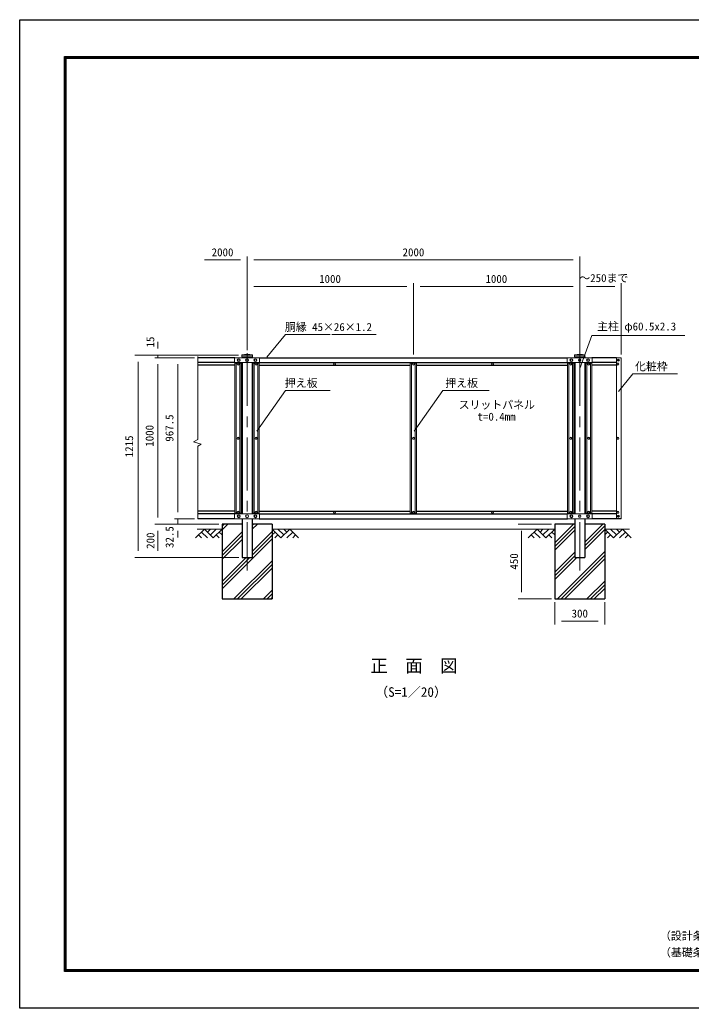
# Model space of a CAD drawing. Units: millimetres, scale not verified. Extents: x -4200 to 4200, y -2970 to 2970.
# Drawn here: x -4200 to -162, y -2970 to 2970 of the extents above; entities that cross this region are included whole.
import ezdxf
from ezdxf.enums import TextEntityAlignment as Align

# ---------------------------------------------------------------- set-up
doc = ezdxf.new("R2010")
doc.units = ezdxf.units.MM
doc.header["$LTSCALE"] = 10
doc.linetypes.add('USER1', pattern=[50.8, 31.75, -6.35, 6.35, -6.35])
for name, color, linetype, lineweight in [('0-0_D-TTL', 7, 'Continuous', 25), ('0-1_D-TTL-TXT', 7, 'Continuous', 25), ('0-4_D-STR1', 1, 'Continuous', 25), ('0-5_D-BMK', 2, 'USER1', 13), ('0-6_D-STR-DIM', 7, 'Continuous', 13), ('0-7_0', 7, 'Continuous', 25), ('0-9_D-STR3', 3, 'Continuous', 13), ('0-A_D-STR-TXT', 7, 'Continuous', 13), ('0-B_D-STR4', 7, 'Continuous', 25), ('0-C_D-DCR-HCH', 7, 'Continuous', 13)]:
    doc.layers.add(name, color=color, linetype=linetype, lineweight=lineweight)
doc.styles.add('ＭＳ ゴシック', font='')
doc.styles.get('ＭＳ ゴシック').set_extended_font_data('MS Gothic')

msp = doc.modelspace()

# ---------------------------------------------------------------- linework, layer by layer
at = {"layer": '0-0_D-TTL', "color": 2}
msp.add_lwpolyline([(-4199.68, 2970), (4200.32, 2970), (4200.32, -2970), (-4199.68, -2970)], close=True, dxfattribs=at)
at = {"layer": '0-0_D-TTL'}
for points in [[(-3929.68, 2750), (3930.32, 2750), (3930.32, -2750), (-3929.68, -2750)], [(-3927.18, 2747.5), (3927.82, 2747.5), (3927.82, -2747.5), (-3927.18, -2747.5)], [(-3924.68, 2745), (3925.32, 2745), (3925.32, -2745), (-3924.68, -2745)], [(-3922.18, 2742.5), (3922.82, 2742.5), (3922.82, -2742.5), (-3922.18, -2742.5)], [(-3919.68, 2740), (3920.32, 2740), (3920.32, -2740), (-3919.68, -2740)]]:
    msp.add_lwpolyline(points, close=True, dxfattribs=at)
at = {"layer": '0-4_D-STR1'}
for p, q in [((-2905.66, 939.43), (-3128.48, 939.43)), ((-2905.66, 909.43), (-3128.48, 909.43)), ((-2905.66, 894.43), (-3128.48, 894.43)), ((-2867.66, 907.18), (-2867.66, 909.43)), ((-2862.91, 944.63), (-2862.91, 939.43)), ((-2862.91, 909.43), (-2862.91, 1.93)), ((-2802.41, 944.63), (-2802.41, 939.43)), ((-2802.41, 909.43), (-2802.41, 1.93)), ((-2797.66, 907.18), (-2797.66, 909.43)), ((-2759.66, 939.43), (-905.66, 939.43)), ((-2759.66, 909.43), (-905.66, 909.43)), ((-2759.66, 894.43), (-1851.66, 894.43)), ((-1813.66, 894.43), (-905.66, 894.43)), ((-867.66, 909.43), (-867.66, 907.18)), ((-862.91, 944.63), (-862.91, 939.43)), ((-862.91, 909.43), (-862.91, 1.93)), ((-802.41, 944.63), (-802.41, 939.43)), ((-802.41, 909.43), (-802.41, 1.93)), ((-797.66, 909.43), (-797.66, 907.18)), ((-612.66, 939.43), (-759.66, 939.43)), ((-612.66, 909.43), (-759.66, 909.43)), ((-612.66, 894.43), (-759.66, 894.43)), ((-2905.66, 16.93), (-3128.48, 16.93)), ((-2905.66, 1.93), (-3128.48, 1.93)), ((-2905.66, 1.93), (-3128.48, 1.93)), ((-2867.66, 1.93), (-2867.66, 4.18)), ((-2797.66, 1.93), (-2797.66, 4.18)), ((-2759.66, 16.93), (-1851.66, 16.93)), ((-2759.66, 1.93), (-905.66, 1.93)), ((-1813.66, 16.93), (-905.66, 16.93)), ((-867.66, 4.18), (-867.66, 1.93)), ((-797.66, 1.93), (-797.66, 4.18)), ((-612.66, 16.93), (-759.66, 16.93)), ((-612.66, 1.93), (-759.66, 1.93)), ((-2905.67, -28.07), (-3128.48, -28.07)), ((-2802.41, -28.07), (-2802.41, -260.57)), ((-2759.65, -28.07), (-905.66, -28.07)), ((-802.41, -28.07), (-802.41, -260.57)), ((-585.66, -28.07), (-759.66, -28.07))]:
    msp.add_line(p, q, dxfattribs=at)
for points in [[(-2862.91, -28.07), (-2862.91, -260.57), (-2802.41, -260.57)], [(-862.91, -28.07), (-862.91, -260.57), (-802.41, -260.57)]]:
    msp.add_lwpolyline(points, dxfattribs=at)
at = {"layer": '0-5_D-BMK'}
for p, q in [((-2832.66, 967.24), (-2832.66, -338.75)), ((-832.66, 967.24), (-832.66, -338.75))]:
    msp.add_line(p, q, dxfattribs=at)
at = {"layer": '0-6_D-STR-DIM'}
for p, q in [((-2832.66, 984.36), (-2832.66, 1547.54)), ((-2832.66, 1326.75), (-2832.66, 1547.54)), ((-832.66, 984.36), (-832.66, 1547.54)), ((-2872.66, 1527.54), (-3088.48, 1527.54)), ((-2792.66, 1527.54), (-872.66, 1527.54)), ((-2832.66, 984.36), (-2832.66, 1387.54)), ((-2792.66, 1367.54), (-1872.66, 1367.54)), ((-1832.66, 959.43), (-1832.66, 1387.54)), ((-1832.66, 959.43), (-1832.66, 1387.54)), ((-1792.66, 1367.54), (-872.66, 1367.54)), ((-832.66, 984.36), (-832.66, 1387.54)), ((-832.66, 959.43), (-832.66, 1387.54)), ((-792.66, 1367.54), (-622.66, 1367.54)), ((-582.66, 959.43), (-582.66, 1387.54)), ((-3368.48, 994.43), (-3368.48, 1034.43)), ((-2884.11, 954.43), (-3508.48, 954.43)), ((-2884.11, 954.43), (-3388.48, 954.43)), ((-3368.48, 954.43), (-3368.48, 939.43)), ((-3488.48, -220.57), (-3488.48, 914.43)), ((-3148.48, 939.43), (-3388.48, 939.43)), ((-3148.48, 939.43), (-3388.48, 939.43)), ((-3368.48, 899.43), (-3368.48, -20.57)), ((-3368.48, 899.43), (-3368.48, 859.43)), ((-3148.48, 939.43), (-3268.48, 939.43)), ((-3248.48, 899.43), (-3248.48, 11.93)), ((-3128.48, 946.93), (-3128.48, 447.92)), ((-3128.48, 407.97), (-3128.48, -28.07)), ((-3248.48, 11.93), (-3248.48, 51.93)), ((-3148.48, -28.07), (-3268.48, -28.07)), ((-3148.48, -28.07), (-3268.48, -28.07)), ((-3248.48, -28.07), (-3248.48, -60.57)), ((-3002.66, -60.57), (-3388.48, -60.57)), ((-3002.66, -60.57), (-3388.48, -60.57)), ((-3368.48, -220.57), (-3368.48, -100.57)), ((-3002.66, -60.57), (-3268.48, -60.57)), ((-3248.48, -100.57), (-3248.48, -140.57)), ((-1002.66, -60.57), (-1202.66, -60.57)), ((-1182.66, -100.57), (-1182.66, -470.57)), ((-2882.91, -260.57), (-3508.48, -260.57)), ((-2882.91, -260.57), (-3388.48, -260.57)), ((-1002.66, -510.57), (-1202.66, -510.57)), ((-982.66, -530.57), (-982.66, -663.34)), ((-682.66, -530.57), (-682.66, -663.34)), ((-942.66, -643.34), (-722.66, -643.34))]:
    msp.add_line(p, q, dxfattribs=at)
msp.add_lwpolyline([(-3128.48, 407.97), (-3108.44, 419.55), (-3154.16, 434.28), (-3128.48, 447.92)], dxfattribs=at)
at = {"layer": '0-7_0'}
for centre in [(-600.66, 924.43), (-600.66, 924.43), (-600.66, -13.07)]:
    msp.add_circle(centre, 5, dxfattribs=at)
at = {"layer": '0-9_D-STR3'}
for p, q in [((-2864.11, 944.63), (-2864.11, 955.51)), ((-2862.91, 954.43), (-2802.41, 954.43)), ((-2801.21, 944.63), (-2801.21, 955.51)), ((-864.11, 944.63), (-864.11, 955.51)), ((-862.91, 954.43), (-802.41, 954.43)), ((-801.21, 944.63), (-801.21, 955.51)), ((-2907.66, 937.43), (-2907.66, 911.43)), ((-2905.66, 939.43), (-2759.66, 939.43)), ((-2905.66, 909.43), (-2759.66, 909.43)), ((-2905.66, 907.18), (-2867.66, 907.18)), ((-2905.66, 907.18), (-2905.66, 4.18)), ((-2897.66, 907.18), (-2897.66, 4.18)), ((-2875.66, 907.18), (-2875.66, 4.18)), ((-2867.66, 907.18), (-2867.66, 4.18)), ((-2864.11, 944.63), (-2801.21, 944.63)), ((-2759.66, 907.18), (-2797.66, 907.18)), ((-2797.66, 907.18), (-2797.66, 4.18)), ((-2789.66, 907.18), (-2789.66, 4.18)), ((-2767.66, 907.18), (-2767.66, 4.18)), ((-2759.66, 907.18), (-2759.66, 4.18)), ((-2757.66, 937.43), (-2757.66, 911.43)), ((-1813.66, 907.18), (-1851.66, 907.18)), ((-1851.66, 907.18), (-1851.66, 4.18)), ((-1843.66, 907.18), (-1843.66, 4.18)), ((-1821.66, 907.18), (-1821.66, 4.18)), ((-1813.66, 907.18), (-1813.66, 4.18)), ((-907.66, 937.43), (-907.66, 911.43)), ((-905.66, 939.43), (-759.66, 939.43)), ((-905.66, 909.43), (-759.66, 909.43)), ((-867.66, 907.18), (-905.66, 907.18)), ((-905.66, 907.18), (-905.66, 4.18)), ((-897.66, 907.18), (-897.66, 4.18)), ((-875.66, 907.18), (-875.66, 4.18)), ((-867.66, 907.18), (-867.66, 4.18)), ((-864.11, 944.63), (-801.21, 944.63)), ((-797.66, 907.18), (-759.66, 907.18)), ((-797.66, 4.18), (-797.66, 907.18)), ((-797.66, 907.18), (-759.66, 907.18)), ((-789.66, 907.18), (-789.66, 4.18)), ((-789.66, 4.18), (-789.66, 907.18)), ((-767.66, 907.18), (-767.66, 4.18)), ((-767.66, 4.18), (-767.66, 907.18)), ((-759.66, 907.18), (-759.66, 4.18)), ((-759.66, 4.18), (-759.66, 907.18)), ((-757.66, 937.43), (-757.66, 911.43)), ((-585.66, 939.43), (-612.66, 939.43)), ((-2905.66, 4.18), (-2867.66, 4.18)), ((-2905.66, 1.93), (-2759.66, 1.93)), ((-2759.66, 4.18), (-2797.66, 4.18)), ((-1813.66, 4.18), (-1851.66, 4.18)), ((-867.66, 4.18), (-905.66, 4.18)), ((-905.66, 1.93), (-759.66, 1.93)), ((-797.66, 4.18), (-759.66, 4.18)), ((-797.66, 4.18), (-759.66, 4.18)), ((-2907.66, -0.07), (-2907.66, -26.07)), ((-2905.66, -28.07), (-2759.66, -28.07)), ((-2757.66, -0.07), (-2757.66, -26.07)), ((-907.66, -0.07), (-907.66, -26.07)), ((-905.66, -28.07), (-759.66, -28.07)), ((-757.66, -0.07), (-757.66, -26.07)), ((-582.66, -28.07), (-612.66, -28.07)), ((-612.66, -28.07), (-611.06, -28.07))]:
    msp.add_line(p, q, dxfattribs=at)
for points in [[(-2892.43, 900.93), (-2889.55, 905.93), (-2883.77, 905.93), (-2880.89, 900.93), (-2883.77, 895.93), (-2889.55, 895.93)], [(-2875.16, 924.43), (-2878.9, 930.93), (-2886.42, 930.93), (-2890.16, 924.43), (-2886.42, 917.93), (-2878.9, 917.93)], [(-2775.16, 924.43), (-2778.9, 930.93), (-2786.42, 930.93), (-2790.16, 924.43), (-2786.42, 917.93), (-2778.9, 917.93)], [(-2772.89, 900.93), (-2775.77, 905.93), (-2781.55, 905.93), (-2784.43, 900.93), (-2781.55, 895.93), (-2775.77, 895.93)], [(-2301.89, 900.93), (-2304.77, 905.93), (-2310.55, 905.93), (-2313.43, 900.93), (-2310.55, 895.93), (-2304.77, 895.93)], [(-1826.89, 900.93), (-1829.77, 905.93), (-1835.55, 905.93), (-1838.43, 900.93), (-1835.55, 895.93), (-1829.77, 895.93)], [(-1351.89, 900.93), (-1354.77, 905.93), (-1360.55, 905.93), (-1363.43, 900.93), (-1360.55, 895.93), (-1354.77, 895.93)], [(-880.89, 900.93), (-883.77, 905.93), (-889.55, 905.93), (-892.43, 900.93), (-889.55, 895.93), (-883.77, 895.93)], [(-875.16, 924.43), (-878.9, 930.93), (-886.42, 930.93), (-890.16, 924.43), (-886.42, 917.93), (-878.9, 917.93)], [(-825.16, 924.43), (-828.9, 930.93), (-836.42, 930.93), (-840.16, 924.43), (-836.42, 917.93), (-828.9, 917.93)], [(-775.16, 924.43), (-778.9, 930.93), (-786.42, 930.93), (-790.16, 924.43), (-786.42, 917.93), (-778.9, 917.93)], [(-784.43, 900.93), (-781.55, 905.93), (-775.77, 905.93), (-772.89, 900.93), (-775.77, 895.93), (-781.55, 895.93)], [(-582.66, -28.07), (-612.66, -28.07), (-612.66, 939.43), (-582.66, 939.43)], [(-597.39, 900.43), (-600.27, 905.43), (-606.05, 905.43), (-608.93, 900.43), (-606.05, 895.43), (-600.27, 895.43)], [(-594.89, 924.43), (-597.77, 929.43), (-603.55, 929.43), (-606.43, 924.43), (-603.55, 919.43), (-597.77, 919.43)], [(-2892.43, 455.68), (-2889.55, 460.68), (-2883.77, 460.68), (-2880.89, 455.68), (-2883.77, 450.68), (-2889.55, 450.68)], [(-2772.89, 455.68), (-2775.77, 460.68), (-2781.55, 460.68), (-2784.43, 455.68), (-2781.55, 450.68), (-2775.77, 450.68)], [(-1826.89, 455.68), (-1829.77, 460.68), (-1835.55, 460.68), (-1838.43, 455.68), (-1835.55, 450.68), (-1829.77, 450.68)], [(-880.89, 455.68), (-883.77, 460.68), (-889.55, 460.68), (-892.43, 455.68), (-889.55, 450.68), (-883.77, 450.68)], [(-784.43, 455.68), (-781.55, 460.68), (-775.77, 460.68), (-772.89, 455.68), (-775.77, 450.68), (-781.55, 450.68)], [(-772.89, 455.68), (-775.77, 460.68), (-781.55, 460.68), (-784.43, 455.68), (-781.55, 450.68), (-775.77, 450.68)], [(-597.39, 455.68), (-600.27, 460.68), (-606.05, 460.68), (-608.93, 455.68), (-606.05, 450.68), (-600.27, 450.68)], [(-2892.43, 10.43), (-2889.55, 15.43), (-2883.77, 15.43), (-2880.89, 10.43), (-2883.77, 5.43), (-2889.55, 5.43)], [(-2772.89, 10.43), (-2775.77, 15.43), (-2781.55, 15.43), (-2784.43, 10.43), (-2781.55, 5.43), (-2775.77, 5.43)], [(-2301.89, 10.43), (-2304.77, 15.43), (-2310.55, 15.43), (-2313.43, 10.43), (-2310.55, 5.43), (-2304.77, 5.43)], [(-1826.89, 10.43), (-1829.77, 15.43), (-1835.55, 15.43), (-1838.43, 10.43), (-1835.55, 5.43), (-1829.77, 5.43)], [(-1351.89, 10.43), (-1354.77, 15.43), (-1360.55, 15.43), (-1363.43, 10.43), (-1360.55, 5.43), (-1354.77, 5.43)], [(-880.89, 10.43), (-883.77, 15.43), (-889.55, 15.43), (-892.43, 10.43), (-889.55, 5.43), (-883.77, 5.43)], [(-772.89, 10.93), (-775.77, 5.93), (-781.55, 5.93), (-784.43, 10.93), (-781.55, 15.93), (-775.77, 15.93)], [(-597.39, 10.93), (-600.27, 5.93), (-606.05, 5.93), (-608.93, 10.93), (-606.05, 15.93), (-600.27, 15.93)], [(-2875.16, -13.07), (-2878.9, -6.57), (-2886.42, -6.57), (-2890.16, -13.07), (-2886.42, -19.57), (-2878.9, -19.57)], [(-2775.16, -13.07), (-2778.9, -6.57), (-2786.42, -6.57), (-2790.16, -13.07), (-2786.42, -19.57), (-2778.9, -19.57)], [(-875.16, -13.07), (-878.9, -6.57), (-886.42, -6.57), (-890.16, -13.07), (-886.42, -19.57), (-878.9, -19.57)], [(-825.16, -13.07), (-828.9, -6.57), (-836.42, -6.57), (-840.16, -13.07), (-836.42, -19.57), (-828.9, -19.57)], [(-775.16, -13.07), (-778.9, -6.57), (-786.42, -6.57), (-790.16, -13.07), (-786.42, -19.57), (-778.9, -19.57)], [(-594.89, -13.07), (-597.77, -8.07), (-603.55, -8.07), (-606.43, -13.07), (-603.55, -18.07), (-597.77, -18.07)]]:
    msp.add_lwpolyline(points, close=True, dxfattribs=at)
for centre, radius in [((-2886.66, 900.93), 6.25), ((-2882.66, 924.43), 9), ((-2886.66, 900.93), 5), ((-2882.66, 924.43), 6.5), ((-2832.66, 924.43), 9), ((-2832.66, 924.43), 9), ((-2782.66, 924.43), 9), ((-2782.66, 924.43), 6.5), ((-2778.66, 900.93), 6.25), ((-2778.66, 900.93), 5), ((-2307.66, 900.93), 6.25), ((-2307.66, 900.93), 5), ((-1832.66, 900.93), 6.25), ((-1832.66, 900.93), 5), ((-1357.66, 900.93), 6.25), ((-1357.66, 900.93), 5), ((-886.66, 900.93), 6.25), ((-882.66, 924.43), 9), ((-886.66, 900.93), 5), ((-882.66, 924.43), 6.5), ((-832.66, 924.43), 6.5), ((-782.66, 924.43), 9), ((-782.66, 924.43), 6.5), ((-778.66, 900.93), 6.25), ((-778.66, 900.93), 5), ((-603.16, 900.43), 6.25), ((-603.16, 900.43), 5), ((-600.66, 924.43), 6.25), ((-600.66, 924.43), 5), ((-2886.66, 455.68), 6.25), ((-2886.66, 455.68), 5), ((-2778.66, 455.68), 6.25), ((-2778.66, 455.68), 5), ((-1832.66, 455.68), 6.25), ((-1832.66, 455.68), 5), ((-886.66, 455.68), 6.25), ((-886.66, 455.68), 5), ((-778.66, 455.68), 6.25), ((-778.66, 455.68), 6.25), ((-778.66, 455.68), 5), ((-778.66, 455.68), 5), ((-603.16, 455.68), 6.25), ((-603.16, 455.68), 5), ((-2886.66, 10.43), 6.25), ((-2886.66, 10.43), 5), ((-2778.66, 10.43), 6.25), ((-2778.66, 10.43), 5), ((-2307.66, 10.43), 6.25), ((-2307.66, 10.43), 5), ((-1832.66, 10.43), 6.25), ((-1832.66, 10.43), 5), ((-1357.66, 10.43), 6.25), ((-1357.66, 10.43), 5), ((-886.66, 10.43), 6.25), ((-886.66, 10.43), 5), ((-778.66, 10.93), 6.25), ((-778.66, 10.93), 5), ((-603.16, 10.93), 6.25), ((-603.16, 10.93), 5), ((-2882.66, -13.07), 9), ((-2882.66, -13.07), 6.5), ((-2832.66, -13.07), 9), ((-2782.66, -13.07), 9), ((-2782.66, -13.07), 6.5), ((-882.66, -13.07), 9), ((-882.66, -13.07), 6.5), ((-832.66, -13.07), 6.5), ((-782.66, -13.07), 9), ((-782.66, -13.07), 6.5), ((-600.66, -13.07), 6.25), ((-600.66, -13.07), 5)]:
    msp.add_circle(centre, radius, dxfattribs=at)
for centre, radius, start, end in [((-2832.66, 798.63), 160, 78.66399, 101.33601), ((-832.66, 798.63), 160, 78.66399, 101.33601), ((-2905.66, 937.43), 2, 90, 180), ((-2905.66, 911.43), 2, 180, 270), ((-2759.66, 937.43), 2, 0, 90), ((-2759.66, 911.43), 2, 270, 0), ((-905.66, 937.43), 2, 90, 180), ((-905.66, 911.43), 2, 180, 270), ((-759.66, 937.43), 2, 0, 90), ((-759.66, 911.43), 2, 270, 0), ((-2905.66, -0.07), 2, 90, 180), ((-2759.66, -0.07), 2, 0, 90), ((-905.66, -0.07), 2, 90, 180), ((-759.66, -0.07), 2, 0, 90), ((-2905.66, -26.07), 2, 180, 270), ((-2759.66, -26.07), 2, 270, 0), ((-905.66, -26.07), 2, 180, 270), ((-759.66, -26.07), 2, 270, 0)]:
    msp.add_arc(centre, radius, start, end, dxfattribs=at)
at = {"layer": '0-A_D-STR-TXT'}
for p, q in [((-2602.06, 1078.62), (-2713.68, 941.95)), ((-2602.06, 1078.62), (-2333.99, 1078.62)), ((-2323.99, 1078.62), (-2055.92, 1078.62)), ((-512.78, 843.17), (-599.96, 735.27)), ((-512.78, 843.17), (-244.71, 843.17)), ((-2602.06, 741.66), (-2774.84, 498.02)), ((-2602.06, 741.66), (-2333.99, 741.66)), ((-1656.06, 741.66), (-1828.84, 498.02)), ((-1656.06, 741.66), (-1377.99, 741.66))]:
    msp.add_line(p, q, dxfattribs=at)
msp.add_lwpolyline([(-201.01, 1072.62), (-759.33, 1072.62), (-831.63, 874.91)], dxfattribs=at)
at = {"layer": '0-B_D-STR4'}
for p, q in [((-2982.66, -60.57), (-2982.66, -510.57)), ((-2862.91, -60.57), (-2982.66, -60.57)), ((-2682.66, -60.57), (-2802.41, -60.57)), ((-2682.66, -60.57), (-2682.66, -510.57)), ((-982.66, -60.57), (-982.66, -510.57)), ((-862.91, -60.57), (-982.66, -60.57)), ((-682.66, -60.57), (-802.41, -60.57)), ((-682.66, -60.57), (-682.66, -510.57)), ((-2982.66, -510.57), (-2682.66, -510.57)), ((-982.66, -510.57), (-682.66, -510.57))]:
    msp.add_line(p, q, dxfattribs=at)
at = {"layer": '0-C_D-DCR-HCH'}
for p, q in [((-3089.08, -90.57), (-3142.3, -143.79)), ((-3132.66, -90.57), (-2982.66, -90.57)), ((-3106.82, -108.31), (-3071.18, -143.79)), ((-3089.08, -90.57), (-3035.87, -143.79)), ((-3071.44, -108.4), (-3053.61, -90.57)), ((-3053.61, -126.05), (-3018.13, -90.57)), ((-3035.87, -143.79), (-2982.66, -90.57)), ((-3000.4, -108.31), (-2982.66, -125.97)), ((-2982.66, -95.27), (-2947.96, -60.57)), ((-2982.66, -73.18), (-2970.06, -60.57)), ((-2982.66, -227.86), (-2862.91, -108.11)), ((-2802.41, -91.8), (-2771.18, -60.57)), ((-2802.41, -69.7), (-2793.28, -60.57)), ((-2802.41, -224.38), (-2682.66, -104.63)), ((-982.66, -90.57), (-2682.66, -90.57)), ((-2629.45, -143.79), (-2682.66, -90.57)), ((-2664.92, -108.31), (-2682.66, -125.97)), ((-2611.71, -126.05), (-2647.19, -90.57)), ((-2576.24, -90.57), (-2629.45, -143.79)), ((-2593.88, -108.4), (-2611.71, -90.57)), ((-2558.5, -108.31), (-2594.14, -143.79)), ((-2576.24, -90.57), (-2523.02, -143.79)), ((-1089.08, -90.57), (-1142.3, -143.79)), ((-1106.82, -108.31), (-1071.18, -143.79)), ((-1089.08, -90.57), (-1035.87, -143.79)), ((-1071.44, -108.4), (-1053.61, -90.57)), ((-1053.61, -126.05), (-1018.13, -90.57)), ((-1035.87, -143.79), (-982.66, -90.57)), ((-1000.4, -108.31), (-982.66, -125.97)), ((-982.66, -172.4), (-870.83, -60.57)), ((-982.66, -194.5), (-862.91, -74.75)), ((-982.66, -216.6), (-862.91, -96.85)), ((-802.41, -168.93), (-694.06, -60.57)), ((-802.41, -191.02), (-682.66, -71.27)), ((-802.41, -213.12), (-682.66, -93.37)), ((-532.66, -90.57), (-682.66, -90.57)), ((-629.45, -143.79), (-682.66, -90.57)), ((-664.92, -108.31), (-682.66, -125.97)), ((-611.71, -126.05), (-647.19, -90.57)), ((-576.24, -90.57), (-629.45, -143.79)), ((-593.88, -108.4), (-611.71, -90.57)), ((-558.5, -108.31), (-594.14, -143.79)), ((-576.24, -90.57), (-523.02, -143.79)), ((-3124.56, -126.05), (-3106.74, -143.79)), ((-3018.13, -126.05), (-3000.32, -143.79)), ((-2982.66, -249.95), (-2862.91, -130.2)), ((-2982.66, -448.83), (-2682.66, -148.83)), ((-2982.66, -272.05), (-2862.91, -152.3)), ((-2802.41, -246.48), (-2682.66, -126.73)), ((-2647.19, -126.05), (-2665, -143.79)), ((-2540.76, -126.05), (-2558.58, -143.79)), ((-1124.56, -126.05), (-1106.74, -143.79)), ((-1018.13, -126.05), (-1000.32, -143.79)), ((-647.19, -126.05), (-665, -143.79)), ((-540.76, -126.05), (-558.58, -143.79)), ((-982.66, -349.18), (-862.91, -229.43)), ((-967.28, -510.57), (-682.66, -225.95)), ((-2982.66, -426.73), (-2816.5, -260.57)), ((-2982.66, -404.63), (-2838.6, -260.57)), ((-2911.82, -510.57), (-2682.66, -281.41)), ((-982.66, -371.27), (-862.91, -251.52)), ((-982.66, -393.37), (-849.86, -260.57)), ((-945.18, -510.57), (-682.66, -248.05)), ((-923.08, -510.57), (-682.66, -270.15)), ((-2889.73, -510.57), (-2682.66, -303.51)), ((-2867.63, -510.57), (-2682.66, -325.61)), ((-790.5, -510.57), (-682.66, -402.73)), ((-2735.05, -510.57), (-2682.66, -458.19)), ((-768.4, -510.57), (-682.66, -424.83)), ((-746.31, -510.57), (-682.66, -446.93)), ((-2712.95, -510.57), (-2682.66, -480.28)), ((-2690.85, -510.57), (-2682.66, -502.38))]:
    msp.add_line(p, q, dxfattribs=at)

# ---------------------------------------------------------------- texts
at = {"layer": '0-1_D-TTL-TXT', "style": 'ＭＳ ゴシック'}
for s, height, p in [('正\u3000面\u3000図', 76.98, (-2092.14, -973.96)), ('（S=1／20）', 57.7, (-2063.05, -1115.96)), ('（設計条件）風荷重：昭和57年改正 建築基準法・同施行令に基づく風圧力に準拠。', 48.09, (-350.28, -2573.6)), ('（基礎条件）長期許容地耐力98kN/㎡の場合。', 48.09, (-350.28, -2673.6))]:
    msp.add_text(s, height=height, dxfattribs=at).set_placement(p, align=Align.BOTTOM_LEFT)
at = {"layer": '0-6_D-STR-DIM', "style": 'ＭＳ ゴシック'}
for s, p in [('2000', (-3045.82, 1534.29)), ('2000', (-1897.91, 1534.29)), ('1000', (-2399.56, 1374.29)), ('1000', (-1399.56, 1374.29)), ('～250まで', (-835.26, 1379.32)), ('300', (-881.54, -636.59))]:
    msp.add_text(s, height=48.09, dxfattribs=at).set_placement(p, align=Align.BOTTOM_LEFT)
for s, p in [('15', (-3376.23, 1000.68)), ('967.5', (-3261.28, 434.65)), ('1000', (-3380.74, 404.35)), ('1215', (-3503.56, 341.12)), ('200', (-3375.23, -209.57)), ('32.5', (-3260.58, -204.12)), ('450', (-1189.41, -334.07))]:
    msp.add_text(s, height=48.09, rotation=90, dxfattribs=at).set_placement(p, align=Align.BOTTOM_LEFT)
at = {"layer": '0-A_D-STR-TXT', "style": 'ＭＳ ゴシック'}
for s, p in [('胴縁 45×26×1.2', (-2605.61, 1085.22)), ('主柱 φ60.5x2.3', (-728.24, 1088.63)), ('化粧枠', (-500.23, 848.04)), ('押え板', (-2605.86, 748.51)), ('押え板', (-1641.13, 748.51)), ('スリットパネル', (-1561.01, 617.9)), ('t=0.4mm', (-1447.3, 546.25))]:
    msp.add_text(s, height=48.09, dxfattribs=at).set_placement(p, align=Align.BOTTOM_LEFT)

doc.saveas('drawing.dxf')
